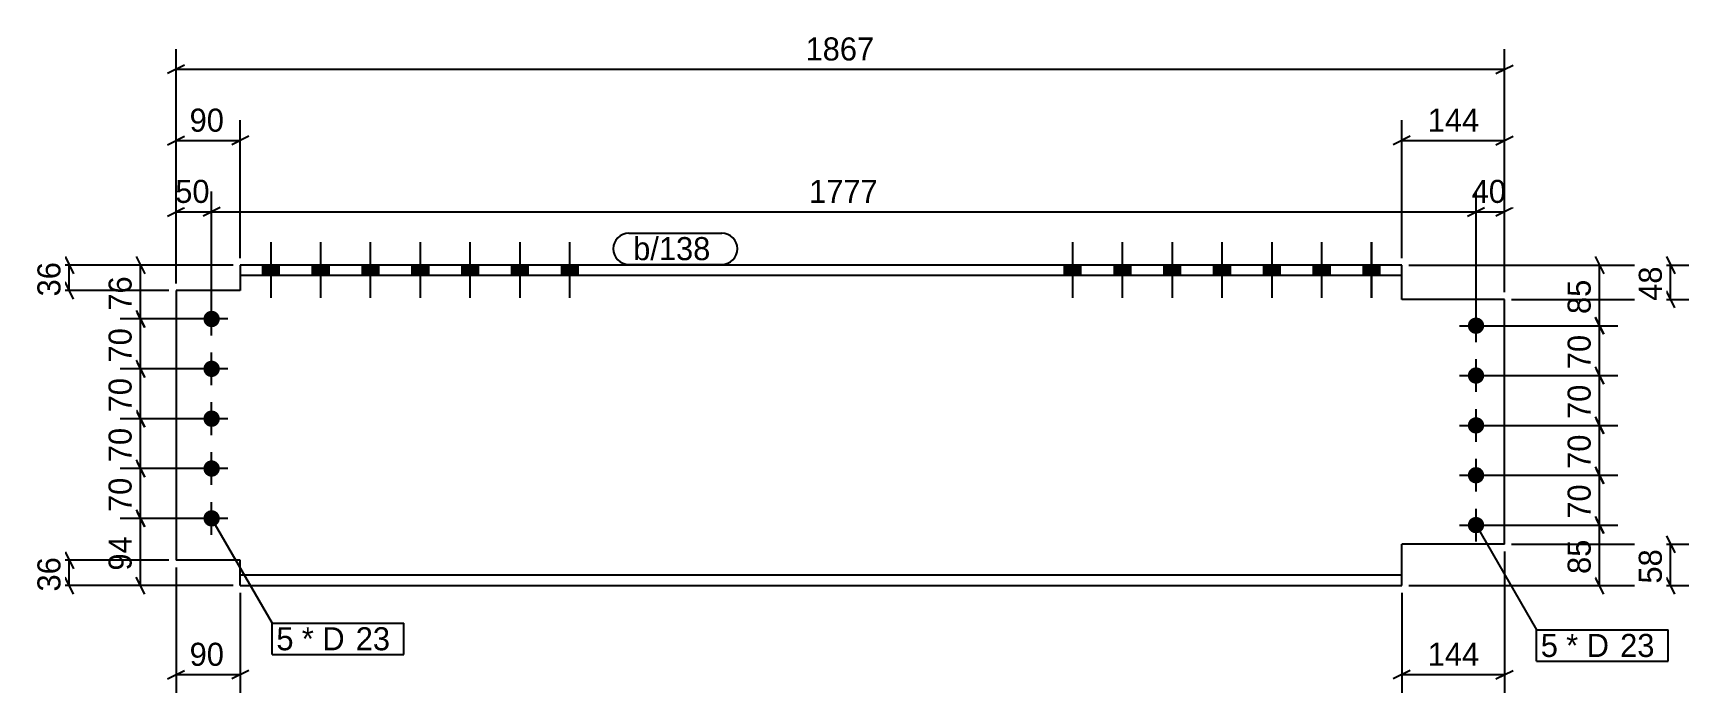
# Model space of a CAD drawing. Header units: millimetres. Extents: x 32 to 9704, y 32 to 958.
# Drawn here: x 7377 to 9704, y 32 to 958 of the extents above.
import ezdxf

# ---------------------------------------------------------------- set-up
doc = ezdxf.new("R2010")
doc.units = ezdxf.units.MM
doc.linetypes.add('DXK_LINE_DOT4', pattern=[0.9408, 0.4704, -0.4704])
doc.styles.add('Comic Sans MS', font='COMIC.TTF', dxfattribs={"height": 0.2})

msp = doc.modelspace()

# ---------------------------------------------------------------- hatches: boundary and pattern name
at = {"linetype": 'Continuous'}
for points in [[(7699.5, 618), (7722.5, 618), (7722.5, 632.6), (7699.5, 632.6)], [(7699.5, 618), (7722.5, 618), (7722.5, 632.6), (7699.5, 632.6)], [(7769.5, 618), (7792.5, 618), (7792.5, 632.6), (7769.5, 632.6)], [(7769.5, 618), (7792.5, 618), (7792.5, 632.6), (7769.5, 632.6)], [(7839.5, 618), (7862.5, 618), (7862.5, 632.6), (7839.5, 632.6)], [(7839.5, 618), (7862.5, 618), (7862.5, 632.6), (7839.5, 632.6)], [(7909.5, 618), (7932.5, 618), (7932.5, 632.6), (7909.5, 632.6)], [(7909.5, 618), (7932.5, 618), (7932.5, 632.6), (7909.5, 632.6)], [(7979.5, 618), (8002.5, 618), (8002.5, 632.6), (7979.5, 632.6)], [(7979.5, 618), (8002.5, 618), (8002.5, 632.6), (7979.5, 632.6)], [(8049.5, 618), (8072.5, 618), (8072.5, 632.6), (8049.5, 632.6)], [(8049.5, 618), (8072.5, 618), (8072.5, 632.6), (8049.5, 632.6)], [(8119.5, 618), (8142.5, 618), (8142.5, 632.6), (8119.5, 632.6)], [(8119.5, 618), (8142.5, 618), (8142.5, 632.6), (8119.5, 632.6)], [(8848.9, 632.6), (8825.9, 632.6), (8825.9, 618), (8848.9, 618)], [(8849, 632.6), (8826, 632.6), (8826, 618), (8849, 618)], [(8918.9, 632.6), (8895.9, 632.6), (8895.9, 618), (8918.9, 618)], [(8919, 632.6), (8896, 632.6), (8896, 618), (8919, 618)], [(8988.9, 632.6), (8965.9, 632.6), (8965.9, 618), (8988.9, 618)], [(8989, 632.6), (8966, 632.6), (8966, 618), (8989, 618)], [(9058.9, 632.6), (9035.9, 632.6), (9035.9, 618), (9058.9, 618)], [(9059, 632.6), (9036, 632.6), (9036, 618), (9059, 618)], [(9128.9, 632.6), (9105.9, 632.6), (9105.9, 618), (9128.9, 618)], [(9129, 632.6), (9106, 632.6), (9106, 618), (9129, 618)], [(9198.9, 632.6), (9175.9, 632.6), (9175.9, 618), (9198.9, 618)], [(9199, 632.6), (9176, 632.6), (9176, 618), (9199, 618)], [(9268.9, 632.6), (9245.9, 632.6), (9245.9, 618), (9268.9, 618)], [(9269, 632.6), (9246, 632.6), (9246, 618), (9269, 618)], [(7616.5, 557, -1), (7639.5, 557, -1)], [(9393, 547.6), (9393.3, 550), (9394, 552.3), (9395.2, 554.4), (9396.8, 556.1), (9398.8, 557.6), (9401, 558.5), (9403.3, 559), (9405.7, 559), (9408.1, 558.5), (9410.3, 557.6), (9412.2, 556.1), (9413.8, 554.4), (9415, 552.3), (9415.8, 550), (9416, 547.6), (9415.8, 545.2), (9415, 542.9), (9413.8, 540.8), (9412.2, 539.1), (9410.3, 537.6), (9408.1, 536.7), (9405.7, 536.2), (9403.3, 536.2), (9401, 536.7), (9398.8, 537.6), (9396.8, 539.1), (9395.2, 540.8), (9394, 542.9), (9393.3, 545.2)], [(7616.5, 487, -1), (7639.5, 487, -1)], [(9393, 477.6), (9393.3, 480), (9394, 482.3), (9395.2, 484.4), (9396.8, 486.1), (9398.8, 487.6), (9401, 488.5), (9403.3, 489), (9405.7, 489), (9408.1, 488.5), (9410.3, 487.6), (9412.2, 486.1), (9413.8, 484.4), (9415, 482.3), (9415.8, 480), (9416, 477.6), (9415.8, 475.2), (9415, 472.9), (9413.8, 470.8), (9412.2, 469.1), (9410.3, 467.6), (9408.1, 466.7), (9405.7, 466.2), (9403.3, 466.2), (9401, 466.7), (9398.8, 467.6), (9396.8, 469.1), (9395.2, 470.8), (9394, 472.9), (9393.3, 475.2)], [(7616.5, 417, -1), (7639.5, 417, -1)], [(9393, 407.6), (9393.3, 410), (9394, 412.3), (9395.2, 414.4), (9396.8, 416.1), (9398.8, 417.6), (9401, 418.5), (9403.3, 419), (9405.7, 419), (9408.1, 418.5), (9410.3, 417.6), (9412.2, 416.1), (9413.8, 414.4), (9415, 412.3), (9415.8, 410), (9416, 407.6), (9415.8, 405.2), (9415, 402.9), (9413.8, 400.8), (9412.2, 399.1), (9410.3, 397.6), (9408.1, 396.7), (9405.7, 396.2), (9403.3, 396.2), (9401, 396.7), (9398.8, 397.6), (9396.8, 399.1), (9395.2, 400.8), (9394, 402.9), (9393.3, 405.2)], [(7616.5, 347, -1), (7639.5, 347, -1)], [(9393, 337.6), (9393.3, 340), (9394, 342.3), (9395.2, 344.4), (9396.8, 346.1), (9398.8, 347.6), (9401, 348.5), (9403.3, 349), (9405.7, 349), (9408.1, 348.5), (9410.3, 347.6), (9412.2, 346.1), (9413.8, 344.4), (9415, 342.3), (9415.8, 340), (9416, 337.6), (9415.8, 335.2), (9415, 332.9), (9413.8, 330.8), (9412.2, 329.1), (9410.3, 327.6), (9408.1, 326.7), (9405.7, 326.2), (9403.3, 326.2), (9401, 326.7), (9398.8, 327.6), (9396.8, 329.1), (9395.2, 330.8), (9394, 332.9), (9393.3, 335.2)], [(7616.5, 277, -1), (7639.5, 277, -1)], [(9393, 267.6), (9393.3, 270), (9394, 272.3), (9395.2, 274.4), (9396.8, 276.1), (9398.8, 277.6), (9401, 278.5), (9403.3, 279), (9405.7, 279), (9408.1, 278.5), (9410.3, 277.6), (9412.2, 276.1), (9413.8, 274.4), (9415, 272.3), (9415.8, 270), (9416, 267.6), (9415.8, 265.2), (9415, 262.9), (9413.8, 260.8), (9412.2, 259.1), (9410.3, 257.6), (9408.1, 256.7), (9405.7, 256.2), (9403.3, 256.2), (9401, 256.7), (9398.8, 257.6), (9396.8, 259.1), (9395.2, 260.8), (9394, 262.9), (9393.3, 265.2)]]:
    msp.add_hatch(color=3, dxfattribs=at).paths.add_polyline_path(points)

# ---------------------------------------------------------------- linework, layer by layer
at = {"color": 8, "linetype": 'Continuous'}
for p, q in [((7590, 913.6), (7566, 901.6)), ((7578, 907.6), (9444.5, 907.6)), ((9432.5, 901.6), (9456.5, 913.6)), ((7668.3, 642.6), (7668.3, 836)), ((9300.2, 642.6), (9300.2, 836)), ((7566, 801.6), (7590, 813.6)), ((7578, 807.6), (7668.3, 807.6)), ((7680.3, 813.6), (7656.3, 801.6)), ((9312.2, 813.6), (9288.2, 801.6)), ((9300.2, 807.6), (9444.5, 807.6)), ((9432.5, 801.6), (9456.5, 813.6)), ((7578, 607), (7578, 736)), ((7628, 567), (7628, 736)), ((9404.5, 557.6), (9404.5, 736)), ((9444.5, 594.6), (9444.5, 736)), ((7566, 701.6), (7590, 713.6)), ((7578, 707.6), (7628, 707.6)), ((7640, 713.6), (7616, 701.6)), ((9392.5, 701.6), (9416.5, 713.6)), ((9404.5, 707.6), (9444.5, 707.6)), ((9456.5, 713.6), (9432.5, 701.6)), ((7422, 644.6), (7434, 620.6)), ((7428, 597), (7428, 632.6)), ((7658.3, 632.6), (7499.6, 632.6)), ((7522, 644.6), (7534, 620.6)), ((7528, 557), (7528, 632.6)), ((9310.2, 632.6), (9603.6, 632.6)), ((9572, 644.6), (9584, 620.6)), ((9578, 547.6), (9578, 632.6)), ((9672, 644.6), (9684, 620.6)), ((9678, 584.6), (9678, 632.6)), ((7434, 585), (7422, 609)), ((9684, 572.6), (9672, 596.6)), ((7534, 545), (7522, 569)), ((9584, 535.6), (9572, 559.6)), ((7618, 557), (7499.6, 557)), ((9414.5, 547.6), (9603.6, 547.6)), ((7534, 475), (7522, 499)), ((9584, 465.6), (9572, 489.6)), ((7618, 487), (7499.6, 487)), ((9414.5, 477.6), (9603.6, 477.6)), ((7522, 429), (7534, 405)), ((9584, 395.6), (9572, 419.6)), ((7618, 417), (7499.6, 417)), ((7528, 347), (7528, 417)), ((9414.5, 407.6), (9603.6, 407.6)), ((7534, 335), (7522, 359)), ((9584, 325.6), (9572, 349.6)), ((7618, 347), (7499.6, 347)), ((9414.5, 337.6), (9603.6, 337.6)), ((7534, 265), (7522, 289)), ((9584, 255.6), (9572, 279.6)), ((7618, 277), (7499.6, 277)), ((9414.5, 267.6), (9603.6, 267.6)), ((9672, 252.6), (9684, 228.6)), ((9678, 182.6), (9678, 240.6)), ((7422, 230.2), (7434, 206.2)), ((7428, 182.6), (7428, 218.2)), ((9444.5, 230.6), (9444.5, 32)), ((7434, 170.6), (7422, 194.6)), ((7534, 170.6), (7522, 194.6)), ((7578, 208.2), (7578, 32)), ((9584, 170.6), (9572, 194.6)), ((9684, 170.6), (9672, 194.6)), ((7658.3, 182.6), (7399.6, 182.6)), ((7658.3, 182.6), (7499.6, 182.6)), ((7668.3, 172.6), (7668.3, 32)), ((9300.2, 172.6), (9300.2, 32)), ((9310.2, 182.6), (9603.6, 182.6)), ((7566, 51.6), (7590, 63.6)), ((7578, 57.6), (7668.3, 57.6)), ((7680.3, 63.6), (7656.3, 51.6)), ((9312.2, 63.6), (9288.2, 51.6)), ((9300.2, 57.6), (9444.5, 57.6)), ((9432.5, 51.6), (9456.5, 63.6))]:
    msp.add_line(p, q, dxfattribs=at)
at = {"color": 3, "linetype": 'Continuous'}
for p, q in [((7711, 664.8), (7711, 586.6)), ((7711, 664.8), (7711, 586.6)), ((7781, 664.8), (7781, 586.6)), ((7781, 664.8), (7781, 586.6)), ((7851, 664.8), (7851, 586.6)), ((7851, 664.8), (7851, 586.6)), ((7921, 664.8), (7921, 586.6)), ((7921, 664.8), (7921, 586.6)), ((7991, 664.8), (7991, 586.6)), ((7991, 664.8), (7991, 586.6)), ((8061, 664.8), (8061, 586.6)), ((8061, 664.8), (8061, 586.6)), ((8131, 664.8), (8131, 586.6)), ((8131, 664.8), (8131, 586.6)), ((8837.4, 664.8), (8837.4, 586.6)), ((8837.5, 664.8), (8837.5, 586.6)), ((8907.4, 664.8), (8907.4, 586.6)), ((8907.5, 664.8), (8907.5, 586.6)), ((8977.4, 664.8), (8977.4, 586.6)), ((8977.5, 664.8), (8977.5, 586.6)), ((9047.4, 664.8), (9047.4, 586.6)), ((9047.5, 664.8), (9047.5, 586.6)), ((9117.4, 664.8), (9117.4, 586.6)), ((9117.5, 664.8), (9117.5, 586.6)), ((9187.4, 664.8), (9187.4, 586.6)), ((9187.5, 664.8), (9187.5, 586.6)), ((9257.4, 664.8), (9257.4, 586.6)), ((9257.5, 664.8), (9257.5, 586.6)), ((7699.5, 632.6), (7699.5, 618)), ((7699.5, 632.6), (7699.5, 618)), ((7722.5, 632.6), (7722.5, 618)), ((7722.5, 632.6), (7722.5, 618)), ((7769.5, 632.6), (7769.5, 618)), ((7769.5, 632.6), (7769.5, 618)), ((7792.5, 632.6), (7792.5, 618)), ((7792.5, 632.6), (7792.5, 618)), ((7839.5, 632.6), (7839.5, 618)), ((7839.5, 632.6), (7839.5, 618)), ((7862.5, 632.6), (7862.5, 618)), ((7862.5, 632.6), (7862.5, 618)), ((7909.5, 632.6), (7909.5, 618)), ((7909.5, 632.6), (7909.5, 618)), ((7932.5, 632.6), (7932.5, 618)), ((7932.5, 632.6), (7932.5, 618)), ((7979.5, 632.6), (7979.5, 618)), ((7979.5, 632.6), (7979.5, 618)), ((8002.5, 632.6), (8002.5, 618)), ((8002.5, 632.6), (8002.5, 618)), ((8049.5, 632.6), (8049.5, 618)), ((8049.5, 632.6), (8049.5, 618)), ((8072.5, 632.6), (8072.5, 618)), ((8072.5, 632.6), (8072.5, 618)), ((8119.5, 632.6), (8119.5, 618)), ((8119.5, 632.6), (8119.5, 618)), ((8142.5, 632.6), (8142.5, 618)), ((8142.5, 632.6), (8142.5, 618)), ((8825.9, 632.6), (8825.9, 618)), ((8826, 632.6), (8826, 618)), ((8848.9, 632.6), (8848.9, 618)), ((8849, 632.6), (8849, 618)), ((8895.9, 632.6), (8895.9, 618)), ((8896, 632.6), (8896, 618)), ((8918.9, 632.6), (8918.9, 618)), ((8919, 632.6), (8919, 618)), ((8965.9, 632.6), (8965.9, 618)), ((8966, 632.6), (8966, 618)), ((8988.9, 632.6), (8988.9, 618)), ((8989, 632.6), (8989, 618)), ((9035.9, 632.6), (9035.9, 618)), ((9036, 632.6), (9036, 618)), ((9058.9, 632.6), (9058.9, 618)), ((9059, 632.6), (9059, 618)), ((9105.9, 632.6), (9105.9, 618)), ((9106, 632.6), (9106, 618)), ((9128.9, 632.6), (9128.9, 618)), ((9129, 632.6), (9129, 618)), ((9175.9, 632.6), (9175.9, 618)), ((9176, 632.6), (9176, 618)), ((9198.9, 632.6), (9198.9, 618)), ((9199, 632.6), (9199, 618)), ((9245.9, 632.6), (9245.9, 618)), ((9246, 632.6), (9246, 618)), ((9268.9, 632.6), (9268.9, 618)), ((9269, 632.6), (9269, 618)), ((7628, 534), (7628, 580)), ((9404.5, 524.6), (9404.5, 570.6)), ((7651, 557), (7605, 557)), ((9381.5, 547.6), (9427.5, 547.6)), ((7628, 464), (7628, 510)), ((9404.5, 454.6), (9404.5, 500.6)), ((7651, 487), (7605, 487)), ((9381.5, 477.6), (9427.5, 477.6)), ((7628, 394), (7628, 440)), ((9404.5, 384.6), (9404.5, 430.6)), ((7651, 417), (7605, 417)), ((9381.5, 407.6), (9427.5, 407.6)), ((7628, 324), (7628, 370)), ((9404.5, 314.6), (9404.5, 360.6)), ((7651, 347), (7605, 347)), ((9381.5, 337.6), (9427.5, 337.6)), ((7628, 254), (7628, 300)), ((9404.5, 244.6), (9404.5, 290.6)), ((7651, 277), (7605, 277)), ((9381.5, 267.6), (9427.5, 267.6))]:
    msp.add_line(p, q, dxfattribs=at)
at = {"color": 7, "linetype": 'Continuous'}
for p, q in [((7668.3, 632.6), (7668.3, 618)), ((9300.2, 632.6), (7668.3, 632.6)), ((9300.2, 618), (9300.2, 632.6)), ((9300.2, 618), (7668.3, 618)), ((7668.3, 618), (7668.3, 597)), ((9300.2, 584.6), (9300.2, 618)), ((7668.3, 597), (7578, 597)), ((7578, 597), (7578, 218.2)), ((9444.5, 584.6), (9300.2, 584.6)), ((9444.5, 240.6), (9444.5, 584.6)), ((9300.2, 197.2), (9300.2, 240.6)), ((9444.5, 240.6), (9300.2, 240.6)), ((7668.3, 218.2), (7578, 218.2)), ((7668.3, 182.6), (7668.3, 218.2)), ((9300.2, 197.2), (7668.3, 197.2)), ((9300.2, 182.6), (9300.2, 197.2)), ((7668.3, 182.6), (9300.2, 182.6)), ((7898.2, 85.8), (7898.2, 129.8)), ((9674.7, 76.4), (9674.7, 120.4))]:
    msp.add_line(p, q, dxfattribs=at)
at = {"color": 7, "linetype": 'DXK_LINE_DOT4'}
for p, q in [((9300.2, 618), (9300.2, 632.6)), ((9300.2, 584.6), (9300.2, 618)), ((9444.5, 240.6), (9444.5, 584.6)), ((9300.2, 197.2), (9300.2, 240.6)), ((9300.2, 182.6), (9300.2, 197.2))]:
    msp.add_line(p, q, dxfattribs=at)

# ---------------------------------------------------------------- wipeouts: each hides what was drawn before it
at = {"color": 0}
for points in [[(7745.1, 91.8), (7745.1, 123.8), (7719, 123.8), (7719, 91.8)], [(9521.6, 82.4), (9521.6, 114.4), (9495.5, 114.4), (9495.5, 82.4)]]:
    msp.add_wipeout(points, dxfattribs=at)

# ---------------------------------------------------------------- next in the draw order: wipeouts: each hides what was drawn before it
for points in [[(8566.4, 913.6), (8566.4, 958.4), (8456.1, 958.4), (8456.1, 913.6)], [(7655.6, 813.6), (7655.6, 858.4), (7590.7, 858.4), (7590.7, 813.6)], [(9414.4, 813.6), (9414.4, 858.4), (9330.3, 858.4), (9330.3, 813.6)], [(7635.5, 713.6), (7635.5, 758.4), (7570.5, 758.4), (7570.5, 713.6)], [(9457, 713.6), (9457, 758.4), (9392, 758.4), (9392, 713.6)], [(8338.8, 639.6), (8338.8, 671.6), (8220.3, 671.6), (8220.3, 639.6)], [(7522, 627.3), (7477.2, 627.3), (7477.2, 562.3), (7522, 562.3)], [(9572, 622.6), (9527.2, 622.6), (9527.2, 557.6), (9572, 557.6)], [(7522, 414.5), (7477.2, 414.5), (7477.2, 349.5), (7522, 349.5)], [(7745.1, 91.8), (7745.1, 123.8), (7719, 123.8), (7719, 91.8)], [(7655.6, 63.6), (7655.6, 108.4), (7590.7, 108.4), (7590.7, 63.6)], [(9414.4, 63.6), (9414.4, 108.4), (9330.3, 108.4), (9330.3, 63.6)], [(9521.6, 82.4), (9521.6, 114.4), (9495.5, 114.4), (9495.5, 82.4)]]:
    msp.add_wipeout(points, dxfattribs=at)

# ---------------------------------------------------------------- next in the draw order: linework, layer by layer
at = {"color": 8, "linetype": 'Continuous'}
for p, q in [((7578, 607), (7578, 936)), ((9444.5, 594.6), (9444.5, 936)), ((7578, 607), (7578, 836)), ((9444.5, 594.6), (9444.5, 836)), ((7628, 567), (7628, 736)), ((9404.5, 557.6), (9404.5, 736)), ((7640, 713.6), (7616, 701.6)), ((7628, 707.6), (9404.5, 707.6)), ((9392.5, 701.6), (9416.5, 713.6)), ((7658.3, 632.6), (7399.6, 632.6)), ((9310.2, 632.6), (9703.6, 632.6)), ((7568, 597), (7399.6, 597)), ((9454.5, 584.6), (9703.6, 584.6)), ((7522, 569), (7534, 545)), ((9572, 559.6), (9584, 535.6)), ((7618, 557), (7499.6, 557)), ((7528, 487), (7528, 557)), ((9414.5, 547.6), (9603.6, 547.6)), ((9578, 477.6), (9578, 547.6)), ((7534, 405), (7522, 429)), ((7618, 417), (7499.6, 417)), ((7522, 359), (7534, 335)), ((7618, 347), (7499.6, 347)), ((7528, 277), (7528, 347))]:
    msp.add_line(p, q, dxfattribs=at)
at = {"color": 7, "linetype": 'Continuous'}
for p, q in [((7628, 277), (7713, 129.8)), ((9404.5, 267.6), (9489.5, 120.4)), ((7713, 85.8), (7713, 129.8)), ((9489.5, 76.4), (9489.5, 120.4))]:
    msp.add_line(p, q, dxfattribs=at)

# ---------------------------------------------------------------- next in the draw order: texts
at = {"color": 3, "style": 'Comic Sans MS'}
for s, height, p in [('1867', 32.38, (8462.5, 920)), ('90', 32.38, (7597.1, 820)), ('144', 32.38, (9336.7, 820)), ('50', 32.38, (7576.9, 720)), ('40', 32.38, (9398.4, 720)), ('5', 32.4, (7719, 91.8)), ('90', 32.38, (7597.1, 70)), ('144', 32.38, (9336.7, 70)), ('5', 32.4, (9495.5, 82.4))]:
    msp.add_text(s, height=height, dxfattribs=at).set_placement(p)
for s, p in [('76', (7515.6, 568.7)), ('85', (9565.6, 564)), ('70', (7515.6, 355.9))]:
    msp.add_text(s, height=32.38, rotation=90.0002, dxfattribs=at).set_placement(p)

# ---------------------------------------------------------------- next in the draw order: wipeouts: each hides what was drawn before it
at = {"color": 0}
for points in [[(8338.8, 639.6), (8338.8, 671.6), (8220.3, 671.6), (8220.3, 639.6)], [(7820.9, 91.8), (7820.9, 123.8), (7754.7, 123.8), (7754.7, 91.8)], [(9597.4, 82.4), (9597.4, 114.4), (9531.2, 114.4), (9531.2, 82.4)]]:
    msp.add_wipeout(points, dxfattribs=at)

# ---------------------------------------------------------------- next in the draw order: linework, layer by layer
at = {"color": 7, "linetype": 'Continuous'}
for p, q in [((8214.3, 677.6), (8344.8, 677.6)), ((8214.3, 633.6), (8344.8, 633.6))]:
    msp.add_line(p, q, dxfattribs=at)
for centre, start, end in [((8214.3, 655.6), 90, 270), ((8344.8, 655.6), 270, 90)]:
    msp.add_arc(centre, 22, start, end, dxfattribs=at)

# ---------------------------------------------------------------- next in the draw order: texts
at = {"color": 3, "style": 'Comic Sans MS'}
msp.add_text('b/138', height=32.38, dxfattribs=at).set_placement((8220.3, 639.6))

# ---------------------------------------------------------------- next in the draw order: wipeouts: each hides what was drawn before it
at = {"color": 0}
for points in [[(8571.4, 713.6), (8571.4, 758.4), (8461.1, 758.4), (8461.1, 713.6)], [(7422, 647.3), (7377.2, 647.3), (7377.2, 582.3), (7422, 582.3)], [(9672, 641.1), (9627.2, 641.1), (9627.2, 576.1), (9672, 576.1)], [(7522, 554.5), (7477.2, 554.5), (7477.2, 489.5), (7522, 489.5)], [(9572, 545.1), (9527.2, 545.1), (9527.2, 480.1), (9572, 480.1)], [(7522, 344.5), (7477.2, 344.5), (7477.2, 279.5), (7522, 279.5)], [(7820.9, 91.8), (7820.9, 123.8), (7754.7, 123.8), (7754.7, 91.8)], [(9597.4, 82.4), (9597.4, 114.4), (9531.2, 114.4), (9531.2, 82.4)]]:
    msp.add_wipeout(points, dxfattribs=at)

# ---------------------------------------------------------------- next in the draw order: linework, layer by layer
at = {"color": 8, "linetype": 'Continuous'}
for p, q in [((7522, 499), (7534, 475)), ((9572, 489.6), (9584, 465.6)), ((7618, 487), (7499.6, 487)), ((7528, 417), (7528, 487)), ((9414.5, 477.6), (9603.6, 477.6)), ((9578, 407.6), (9578, 477.6)), ((7522, 289), (7534, 265)), ((7618, 277), (7499.6, 277)), ((7528, 182.6), (7528, 277))]:
    msp.add_line(p, q, dxfattribs=at)

# ---------------------------------------------------------------- next in the draw order: texts
at = {"color": 3, "style": 'Comic Sans MS'}
for s, p in [('1777', (8467.5, 720)), ('* D', (7754.7, 91.8)), ('* D', (9531.2, 82.4))]:
    msp.add_text(s, height=32.38, dxfattribs=at).set_placement(p)
for s, p in [('36', (7415.6, 588.7)), ('48', (9665.6, 582.5)), ('70', (7515.6, 495.9)), ('70', (9565.6, 486.5)), ('70', (7515.6, 285.9))]:
    msp.add_text(s, height=32.38, rotation=90.0002, dxfattribs=at).set_placement(p)

# ---------------------------------------------------------------- next in the draw order: wipeouts: each hides what was drawn before it
at = {"color": 0}
for points in [[(7882.6, 91.8), (7882.6, 123.8), (7830.5, 123.8), (7830.5, 91.8)], [(9659.1, 82.4), (9659.1, 114.4), (9607, 114.4), (9607, 82.4)]]:
    msp.add_wipeout(points, dxfattribs=at)

# ---------------------------------------------------------------- next in the draw order: wipeouts: each hides what was drawn before it
for points in [[(7522, 484.5), (7477.2, 484.5), (7477.2, 419.5), (7522, 419.5)], [(9572, 475.1), (9527.2, 475.1), (9527.2, 410.1), (9572, 410.1)], [(7522, 262.3), (7477.2, 262.3), (7477.2, 197.3), (7522, 197.3)], [(7882.6, 91.8), (7882.6, 123.8), (7830.5, 123.8), (7830.5, 91.8)], [(9659.1, 82.4), (9659.1, 114.4), (9607, 114.4), (9607, 82.4)]]:
    msp.add_wipeout(points, dxfattribs=at)

# ---------------------------------------------------------------- next in the draw order: linework, layer by layer
at = {"color": 8, "linetype": 'Continuous'}
for p, q in [((9572, 419.6), (9584, 395.6)), ((9414.5, 407.6), (9603.6, 407.6)), ((9578, 337.6), (9578, 407.6)), ((7568, 218.2), (7399.6, 218.2))]:
    msp.add_line(p, q, dxfattribs=at)
at = {"color": 7, "linetype": 'Continuous'}
for p, q in [((7713, 129.8), (7898.2, 129.8)), ((9489.5, 120.4), (9674.7, 120.4)), ((7713, 85.8), (7898.2, 85.8)), ((9489.5, 76.4), (9674.7, 76.4))]:
    msp.add_line(p, q, dxfattribs=at)

# ---------------------------------------------------------------- next in the draw order: texts
at = {"color": 3, "style": 'Comic Sans MS'}
for s, p in [('70', (7515.6, 425.9)), ('70', (9565.6, 416.5)), ('94', (7515.6, 203.7))]:
    msp.add_text(s, height=32.38, rotation=90.0002, dxfattribs=at).set_placement(p)
for p in [(7830.5, 91.8), (9607, 82.4)]:
    msp.add_text('23', height=32.38, dxfattribs=at).set_placement(p)

# ---------------------------------------------------------------- next in the draw order: wipeouts: each hides what was drawn before it
at = {"color": 0}
for points in [[(9572, 405.1), (9527.2, 405.1), (9527.2, 340.1), (9572, 340.1)], [(7422, 232.9), (7377.2, 232.9), (7377.2, 167.9), (7422, 167.9)]]:
    msp.add_wipeout(points, dxfattribs=at)

# ---------------------------------------------------------------- next in the draw order: linework, layer by layer
at = {"color": 8, "linetype": 'Continuous'}
for p, q in [((9572, 349.6), (9584, 325.6)), ((9414.5, 337.6), (9603.6, 337.6)), ((9578, 267.6), (9578, 337.6))]:
    msp.add_line(p, q, dxfattribs=at)

# ---------------------------------------------------------------- next in the draw order: texts
at = {"color": 3, "style": 'Comic Sans MS'}
for s, p in [('70', (9565.6, 346.5)), ('36', (7415.6, 174.3))]:
    msp.add_text(s, height=32.38, rotation=90.0002, dxfattribs=at).set_placement(p)

# ---------------------------------------------------------------- next in the draw order: wipeouts: each hides what was drawn before it
at = {"color": 0}
msp.add_wipeout([(9572, 335.1), (9527.2, 335.1), (9527.2, 270.1), (9572, 270.1)], dxfattribs=at)

# ---------------------------------------------------------------- next in the draw order: linework, layer by layer
at = {"color": 8, "linetype": 'Continuous'}
for p, q in [((9572, 279.6), (9584, 255.6)), ((9414.5, 267.6), (9603.6, 267.6)), ((9578, 182.6), (9578, 267.6))]:
    msp.add_line(p, q, dxfattribs=at)

# ---------------------------------------------------------------- next in the draw order: texts
at = {"color": 3, "style": 'Comic Sans MS'}
msp.add_text('70', height=32.38, rotation=90.0002, dxfattribs=at).set_placement((9565.6, 276.5))

# ---------------------------------------------------------------- next in the draw order: wipeouts: each hides what was drawn before it
at = {"color": 0}
msp.add_wipeout([(9572, 257.6), (9527.2, 257.6), (9527.2, 192.6), (9572, 192.6)], dxfattribs=at)

# ---------------------------------------------------------------- next in the draw order: linework, layer by layer
at = {"color": 8, "linetype": 'Continuous'}
for p, q in [((9454.5, 240.6), (9703.6, 240.6)), ((9310.2, 182.6), (9703.6, 182.6))]:
    msp.add_line(p, q, dxfattribs=at)

# ---------------------------------------------------------------- next in the draw order: texts
at = {"color": 3, "style": 'Comic Sans MS'}
msp.add_text('85', height=32.38, rotation=90.0002, dxfattribs=at).set_placement((9565.6, 199))

# ---------------------------------------------------------------- next in the draw order: wipeouts: each hides what was drawn before it
at = {"color": 0}
msp.add_wipeout([(9672, 244.1), (9627.2, 244.1), (9627.2, 179.1), (9672, 179.1)], dxfattribs=at)

# ---------------------------------------------------------------- next in the draw order: texts
at = {"color": 3, "style": 'Comic Sans MS'}
msp.add_text('58', height=32.38, rotation=90.0002, dxfattribs=at).set_placement((9665.6, 185.5))

doc.saveas('drawing.dxf')
